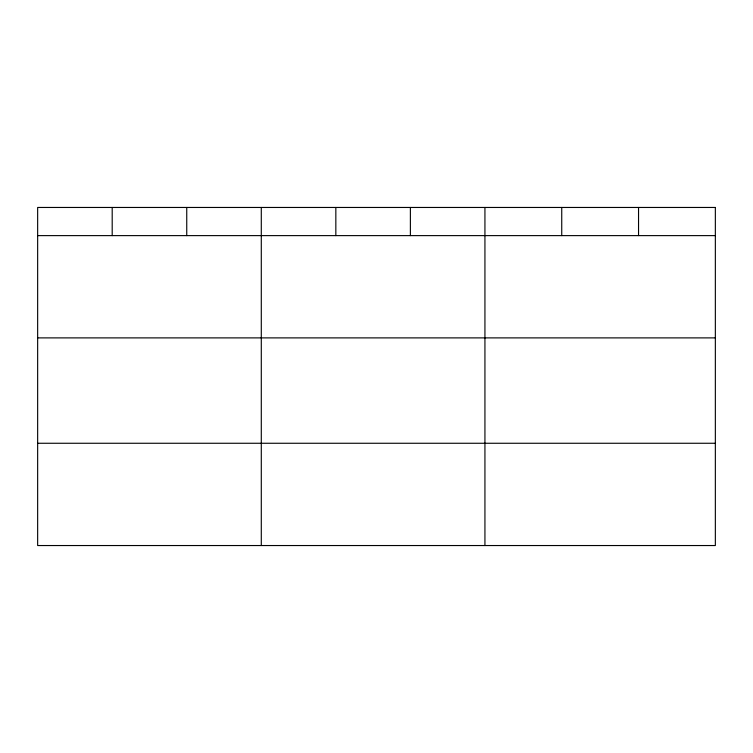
<?xml version="1.0" encoding="UTF-8"?>
<svg xmlns="http://www.w3.org/2000/svg" width="753" height="753" viewBox="0 0 753 753"><rect width="100%" height="100%" fill="white"/><g stroke="black" fill="none" stroke-linecap="round" stroke-linejoin="round"><path stroke-width="1.13" d="M37.65 235.614L715.35 235.614M37.65 337.89L715.35 337.89M37.65 443.263L715.35 443.263M638.544 207.461L638.544 235.614M561.738 207.461L561.738 235.614M484.932 207.461L484.932 545.539M410.385 207.461L410.385 235.614M335.838 207.461L335.838 235.614M261.291 207.461L261.291 545.539M186.744 207.461L186.744 235.614M112.197 207.461L112.197 235.614M715.35 207.461L37.65 207.461L37.65 545.539L715.35 545.539L715.35 207.461"/></g></svg>
